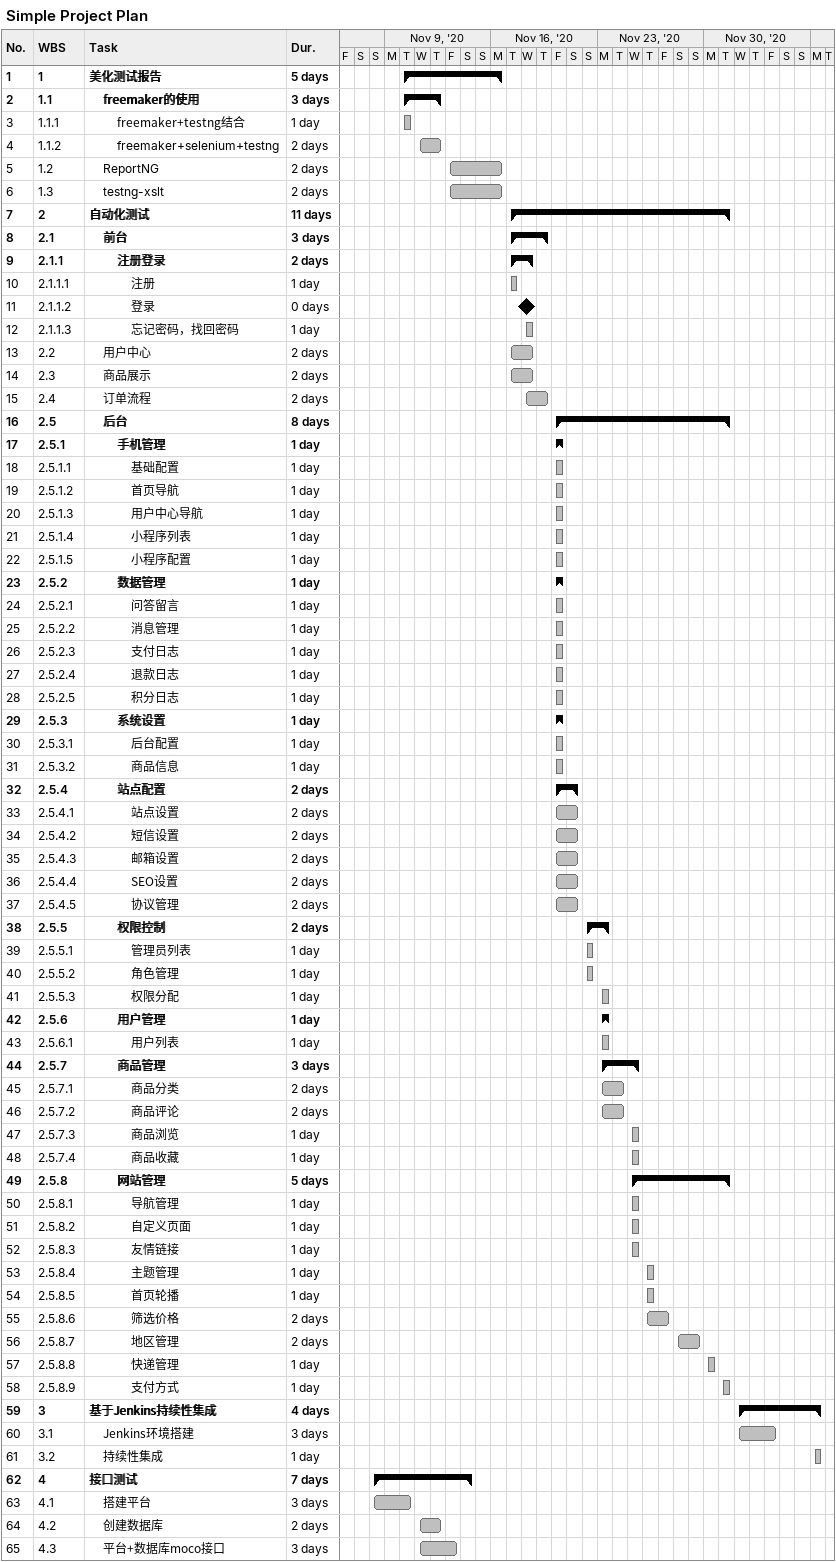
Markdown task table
Simple Project Plan

| ID | WBS | Task | Duration | Start | Finish |
|---|---|---|---|---|---|
| 1 | 1 | **美化测试报告** | 5d | 2020-11-10 | 2020-11-16 |
| 2 | 1.1 | **freemaker的使用** | 3d | 2020-11-10 | 2020-11-12 |
| 3 | 1.1.1 | freemaker+testng结合 | 1d | 2020-11-10 | 2020-11-10 |
| 4 | 1.1.2 | freemaker+selenium+testng | 2d | 2020-11-11 | 2020-11-12 |
| 5 | 1.2 | ReportNG | 2d | 2020-11-13 | 2020-11-16 |
| 6 | 1.3 | testng-xslt | 2d | 2020-11-13 | 2020-11-16 |
| 7 | 2 | **自动化测试** | 11d | 2020-11-17 | 2020-12-01 |
| 8 | 2.1 | **前台** | 3d | 2020-11-17 | 2020-11-19 |
| 9 | 2.1.1 | **注册登录** | 2d | 2020-11-17 | 2020-11-18 |
| 10 | 2.1.1.1 | 注册 | 1d | 2020-11-17 | 2020-11-17 |
| 11 | 2.1.1.2 | 登录 | 0d | 2020-11-18 | 2020-11-18 |
| 12 | 2.1.1.3 | 忘记密码，找回密码 | 1d | 2020-11-18 | 2020-11-18 |
| 13 | 2.2 | 用户中心 | 2d | 2020-11-17 | 2020-11-18 |
| 14 | 2.3 | 商品展示 | 2d | 2020-11-17 | 2020-11-18 |
| 15 | 2.4 | 订单流程 | 2d | 2020-11-18 | 2020-11-19 |
| 16 | 2.5 | **后台** | 8d | 2020-11-20 | 2020-12-01 |
| 17 | 2.5.1 | **手机管理** | 1d | 2020-11-20 | 2020-11-20 |
| 18 | 2.5.1.1 | 基础配置 | 1d | 2020-11-20 | 2020-11-20 |
| 19 | 2.5.1.2 | 首页导航 | 1d | 2020-11-20 | 2020-11-20 |
| 20 | 2.5.1.3 | 用户中心导航 | 1d | 2020-11-20 | 2020-11-20 |
| 21 | 2.5.1.4 | 小程序列表 | 1d | 2020-11-20 | 2020-11-20 |
| 22 | 2.5.1.5 | 小程序配置 | 1d | 2020-11-20 | 2020-11-20 |
| 23 | 2.5.2 | **数据管理** | 1d | 2020-11-20 | 2020-11-20 |
| 24 | 2.5.2.1 | 问答留言 | 1d | 2020-11-20 | 2020-11-20 |
| 25 | 2.5.2.2 | 消息管理 | 1d | 2020-11-20 | 2020-11-20 |
| 26 | 2.5.2.3 | 支付日志 | 1d | 2020-11-20 | 2020-11-20 |
| 27 | 2.5.2.4 | 退款日志 | 1d | 2020-11-20 | 2020-11-20 |
| 28 | 2.5.2.5 | 积分日志 | 1d | 2020-11-20 | 2020-11-20 |
| 29 | 2.5.3 | **系统设置** | 1d | 2020-11-20 | 2020-11-20 |
| 30 | 2.5.3.1 | 后台配置 | 1d | 2020-11-20 | 2020-11-20 |
| 31 | 2.5.3.2 | 商品信息 | 1d | 2020-11-20 | 2020-11-20 |
| 32 | 2.5.4 | **站点配置** | 2d | 2020-11-20 | 2020-11-21 |
| 33 | 2.5.4.1 | 站点设置 | 2d | 2020-11-20 | 2020-11-21 |
| 34 | 2.5.4.2 | 短信设置 | 2d | 2020-11-20 | 2020-11-21 |
| 35 | 2.5.4.3 | 邮箱设置 | 2d | 2020-11-20 | 2020-11-21 |
| 36 | 2.5.4.4 | SEO设置 | 2d | 2020-11-20 | 2020-11-21 |
| 37 | 2.5.4.5 | 协议管理 | 2d | 2020-11-20 | 2020-11-21 |
| 38 | 2.5.5 | **权限控制** | 2d | 2020-11-22 | 2020-11-23 |
| 39 | 2.5.5.1 | 管理员列表 | 1d | 2020-11-22 | 2020-11-22 |
| 40 | 2.5.5.2 | 角色管理 | 1d | 2020-11-22 | 2020-11-22 |
| 41 | 2.5.5.3 | 权限分配 | 1d | 2020-11-23 | 2020-11-23 |
| 42 | 2.5.6 | **用户管理** | 1d | 2020-11-23 | 2020-11-23 |
| 43 | 2.5.6.1 | 用户列表 | 1d | 2020-11-23 | 2020-11-23 |
| 44 | 2.5.7 | **商品管理** | 3d | 2020-11-23 | 2020-11-25 |
| 45 | 2.5.7.1 | 商品分类 | 2d | 2020-11-23 | 2020-11-24 |
| 46 | 2.5.7.2 | 商品评论 | 2d | 2020-11-23 | 2020-11-24 |
| 47 | 2.5.7.3 | 商品浏览 | 1d | 2020-11-25 | 2020-11-25 |
| 48 | 2.5.7.4 | 商品收藏 | 1d | 2020-11-25 | 2020-11-25 |
| 49 | 2.5.8 | **网站管理** | 5d | 2020-11-25 | 2020-12-01 |
| 50 | 2.5.8.1 | 导航管理 | 1d | 2020-11-25 | 2020-11-25 |
| 51 | 2.5.8.2 | 自定义页面 | 1d | 2020-11-25 | 2020-11-25 |
| 52 | 2.5.8.3 | 友情链接 | 1d | 2020-11-25 | 2020-11-25 |
| 53 | 2.5.8.4 | 主题管理 | 1d | 2020-11-26 | 2020-11-26 |
| 54 | 2.5.8.5 | 首页轮播 | 1d | 2020-11-26 | 2020-11-26 |
| 55 | 2.5.8.6 | 筛选价格 | 2d | 2020-11-26 | 2020-11-27 |
| 56 | 2.5.8.7 | 地区管理 | 2d | 2020-11-28 | 2020-11-29 |
| 57 | 2.5.8.8 | 快递管理 | 1d | 2020-11-30 | 2020-11-30 |
| 58 | 2.5.8.9 | 支付方式 | 1d | 2020-12-01 | 2020-12-01 |
| 59 | 3 | **基于Jenkins持续性集成** | 4d | 2020-12-02 | 2020-12-07 |
| 60 | 3.1 | Jenkins环境搭建 | 3d | 2020-12-02 | 2020-12-04 |
| 61 | 3.2 | 持续性集成 | 1d | 2020-12-07 | 2020-12-07 |
| 62 | 4 | **接口测试** | 7d | 2020-11-08 | 2020-11-14 |
| 63 | 4.1 | 搭建平台 | 3d | 2020-11-08 | 2020-11-10 |
| 64 | 4.2 | 创建数据库 | 2d | 2020-11-11 | 2020-11-12 |
| 65 | 4.3 | 平台+数据库moco接口 | 3d | 2020-11-11 | 2020-11-13 |
